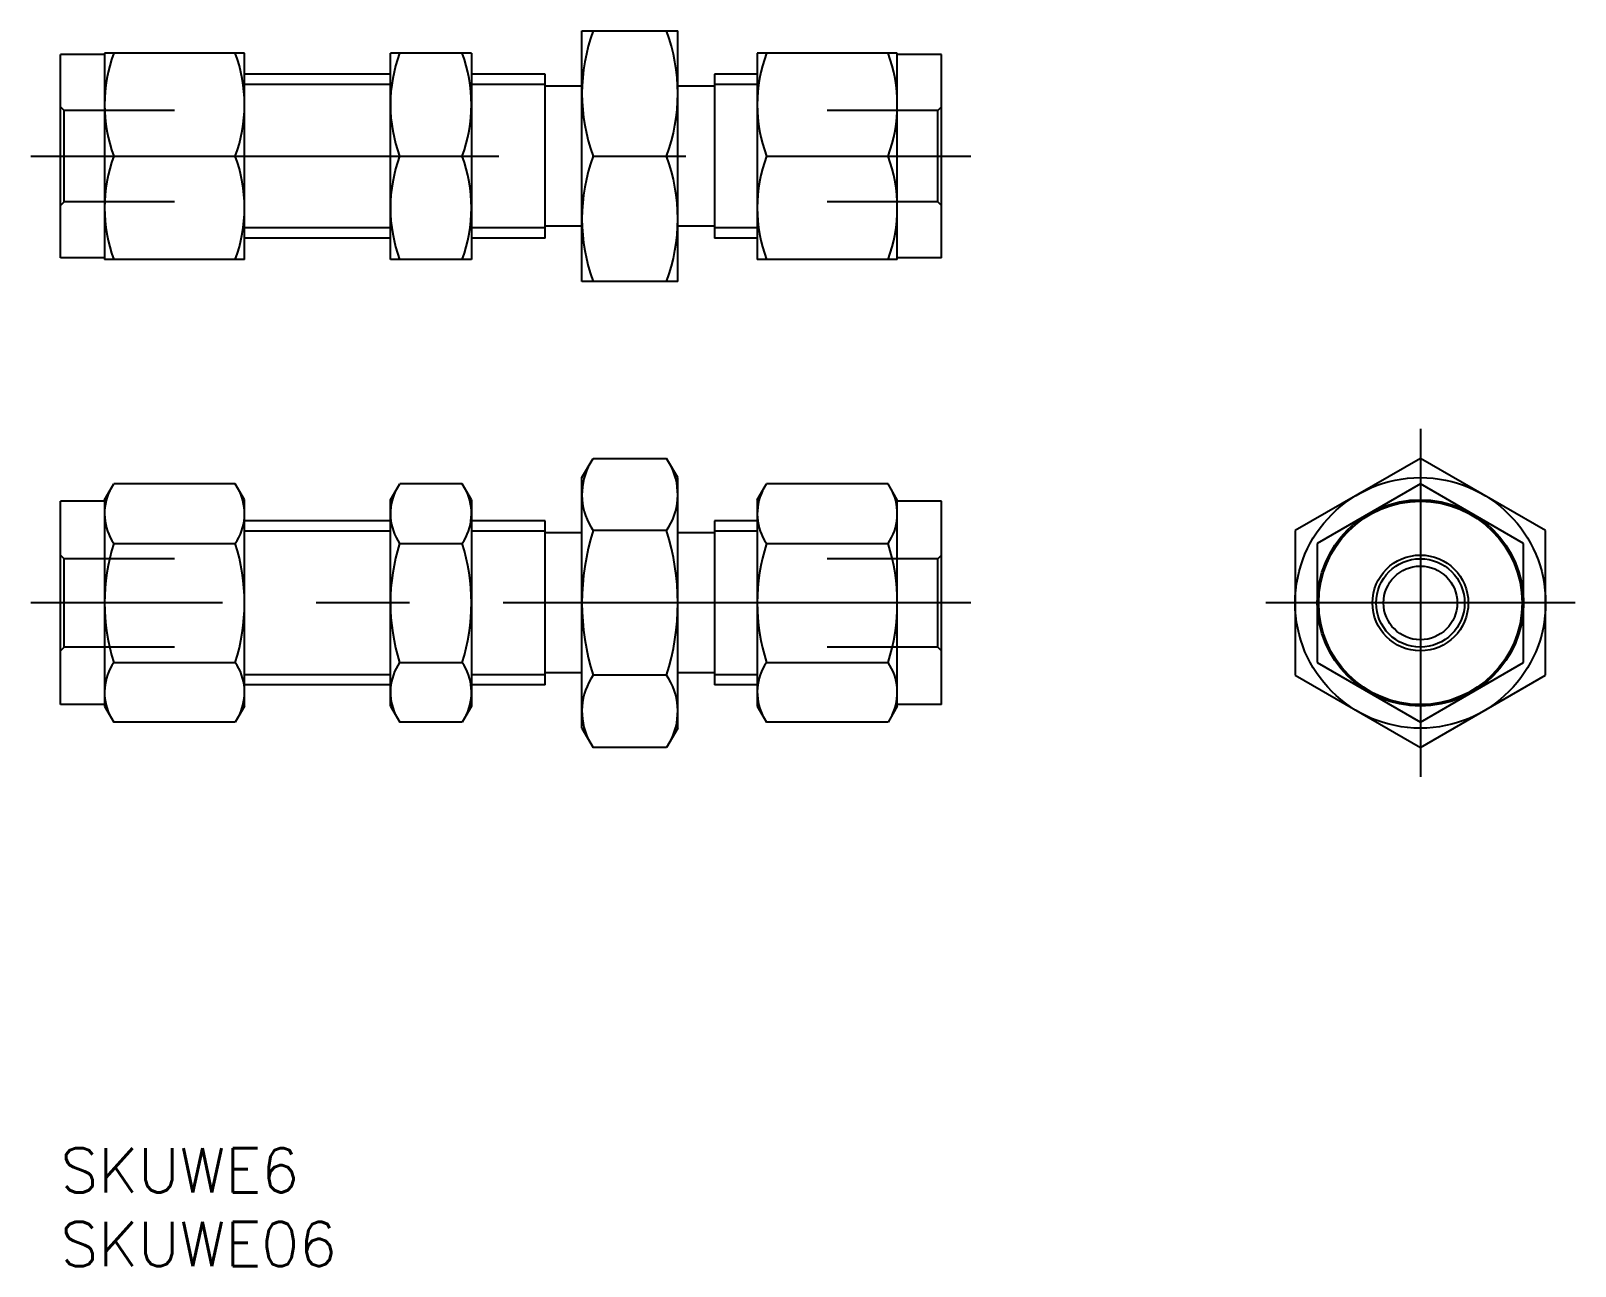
# Model space of a CAD drawing. Extents: x -2 to 103, y 0 to 84.
import ezdxf

# ---------------------------------------------------------------- set-up
doc = ezdxf.new("R2010")
doc.units = 0
doc.linetypes.add('CENTER', pattern=[50.8, 31.75, -6.35, 6.35, -6.35])
doc.linetypes.add('DASHED', pattern=[19.05, 12.7, -6.35])
doc.layers.get('0').update_dxf_attribs({"linetype": 'CONTINUOUS'})
doc.layers.add('CENTER', color=1, linetype='CONTINUOUS')
doc.styles.get("Standard").update_dxf_attribs({"font": 'txt.shx', "height": 3, "bigfont": 'bigfont.shx'})

msp = doc.modelspace()

# ---------------------------------------------------------------- linework, layer by layer
at = {"color": 7, "linetype": 'CONTINUOUS'}
for p, q in [((35.4, 66.81), (35.4, 83.81)), ((35.4, 83.81), (41.9, 83.81)), ((41.9, 66.81), (41.9, 83.81)), ((0, 68.41), (0, 82.21)), ((3, 82.21), (0, 82.21)), ((3, 82.31), (3, 68.31)), ((12.5, 82.31), (3, 82.31)), ((12.5, 68.31), (12.5, 82.31)), ((22.4, 68.31), (22.4, 82.31)), ((27.9, 82.31), (22.4, 82.31)), ((27.9, 82.31), (27.9, 68.31)), ((47.3, 82.31), (47.3, 68.31)), ((56.8, 82.31), (47.3, 82.31)), ((56.8, 68.31), (56.8, 82.31)), ((59.8, 82.21), (56.8, 82.21)), ((59.8, 68.41), (59.8, 82.21)), ((22.4, 80.87), (12.5, 80.87)), ((32.9, 80.87), (27.9, 80.87)), ((32.9, 69.76), (32.9, 80.87)), ((44.4, 80.87), (44.4, 69.76)), ((47.3, 80.87), (44.4, 80.87)), ((35.4, 80.06), (32.9, 80.06)), ((44.4, 80.06), (41.9, 80.06)), ((3.63, 75.31), (11.87, 75.31)), ((23.03, 75.31), (27.27, 75.31)), ((36.16, 75.31), (41.14, 75.31)), ((47.93, 75.31), (56.17, 75.31)), ((35.4, 70.56), (32.9, 70.56)), ((44.4, 70.56), (41.9, 70.56)), ((22.4, 69.76), (12.5, 69.76)), ((32.9, 69.76), (27.9, 69.76)), ((47.3, 69.76), (44.4, 69.76)), ((3, 68.41), (0, 68.41)), ((12.5, 68.31), (3, 68.31)), ((27.9, 68.31), (22.4, 68.31)), ((56.8, 68.31), (47.3, 68.31)), ((59.8, 68.41), (56.8, 68.41)), ((41.9, 66.81), (35.4, 66.81)), ((35.4, 53.5), (36.16, 54.81)), ((36.16, 54.81), (41.14, 54.81)), ((41.9, 53.5), (41.14, 54.81)), ((92.3, 54.81), (83.8, 49.91)), ((100.8, 49.91), (92.3, 54.81)), ((35.4, 36.5), (35.4, 53.5)), ((41.9, 36.5), (41.9, 53.5)), ((3, 52), (3.63, 53.08)), ((11.87, 53.08), (3.63, 53.08)), ((12.5, 52), (11.87, 53.08)), ((22.4, 52), (23.03, 53.08)), ((27.27, 53.08), (23.03, 53.08)), ((27.9, 52), (27.27, 53.08)), ((47.3, 52), (47.93, 53.08)), ((56.17, 53.08), (47.93, 53.08)), ((56.8, 52), (56.17, 53.08)), ((92.3, 53.08), (85.3, 49.04)), ((99.3, 49.04), (92.3, 53.08)), ((0, 38.1), (0, 51.9)), ((3, 51.9), (0, 51.9)), ((3, 52), (3, 38)), ((12.5, 38), (12.5, 52)), ((22.4, 38), (22.4, 52)), ((27.9, 52), (27.9, 38)), ((47.3, 52), (47.3, 38)), ((56.8, 38), (56.8, 52)), ((59.8, 51.9), (56.8, 51.9)), ((59.8, 38.1), (59.8, 51.9)), ((22.4, 50.56), (12.5, 50.56)), ((32.9, 50.56), (27.9, 50.56)), ((32.9, 39.44), (32.9, 50.56)), ((44.4, 50.56), (44.4, 39.44)), ((47.3, 50.56), (44.4, 50.56)), ((35.4, 49.75), (32.9, 49.75)), ((41.14, 49.91), (36.16, 49.91)), ((44.4, 49.75), (41.9, 49.75)), ((83.8, 49.91), (83.8, 40.09)), ((100.8, 40.09), (100.8, 49.91)), ((3.63, 49.04), (11.87, 49.04)), ((23.03, 49.04), (27.27, 49.04)), ((47.93, 49.04), (56.17, 49.04)), ((85.3, 49.04), (85.3, 40.96)), ((99.3, 40.96), (99.3, 49.04)), ((3.63, 40.96), (11.87, 40.96)), ((23.03, 40.96), (27.27, 40.96)), ((47.93, 40.96), (56.17, 40.96)), ((85.3, 40.96), (92.3, 36.92)), ((92.3, 36.92), (99.3, 40.96)), ((35.4, 40.25), (32.9, 40.25)), ((41.14, 40.09), (36.16, 40.09)), ((44.4, 40.25), (41.9, 40.25)), ((83.8, 40.09), (92.3, 35.19)), ((92.3, 35.19), (100.8, 40.09)), ((22.4, 39.44), (12.5, 39.44)), ((32.9, 39.44), (27.9, 39.44)), ((47.3, 39.44), (44.4, 39.44)), ((3, 38.1), (0, 38.1)), ((3, 38), (3.63, 36.92)), ((12.5, 38), (11.87, 36.92)), ((22.4, 38), (23.03, 36.92)), ((27.9, 38), (27.27, 36.92)), ((47.3, 38), (47.93, 36.92)), ((56.8, 38), (56.17, 36.92)), ((59.8, 38.1), (56.8, 38.1)), ((11.87, 36.92), (3.63, 36.92)), ((27.27, 36.92), (23.03, 36.92)), ((56.17, 36.92), (47.93, 36.92)), ((35.4, 36.5), (36.16, 35.19)), ((41.9, 36.5), (41.14, 35.19)), ((41.14, 35.19), (36.16, 35.19))]:
    msp.add_line(p, q, dxfattribs=at)
at = {"color": 3, "linetype": 'CONTINUOUS'}
for p, q in [((22.4, 80.18), (12.5, 80.18)), ((32.9, 80.18), (27.9, 80.18)), ((47.3, 80.18), (44.4, 80.18)), ((22.4, 70.45), (12.5, 70.45)), ((32.9, 70.45), (27.9, 70.45)), ((47.3, 70.45), (44.4, 70.45)), ((22.4, 49.87), (12.5, 49.87)), ((32.9, 49.87), (27.9, 49.87)), ((47.3, 49.87), (44.4, 49.87)), ((22.4, 40.13), (12.5, 40.13)), ((32.9, 40.13), (27.9, 40.13)), ((47.3, 40.13), (44.4, 40.13))]:
    msp.add_line(p, q, dxfattribs=at)
at = {"color": 3, "linetype": 'DASHED'}
for p, q in [((0.25, 78.41), (0, 78.66)), ((59.55, 78.41), (59.8, 78.66)), ((7.75, 78.41), (0.25, 78.41)), ((0.25, 72.21), (0.25, 78.41)), ((59.55, 78.41), (52.05, 78.41)), ((59.55, 72.21), (59.55, 78.41)), ((0.25, 72.21), (0, 71.96)), ((7.75, 72.21), (0.25, 72.21)), ((59.55, 72.21), (52.05, 72.21)), ((59.55, 72.21), (59.8, 71.96)), ((0.25, 48), (0, 48.25)), ((59.55, 48), (59.8, 48.25)), ((7.75, 48), (0.25, 48)), ((0.25, 42), (0.25, 48)), ((59.55, 48), (52.05, 48)), ((59.55, 42), (59.55, 48)), ((0.25, 42), (0, 41.75)), ((7.75, 42), (0.25, 42)), ((59.55, 42), (52.05, 42)), ((59.55, 42), (59.8, 41.75))]:
    msp.add_line(p, q, dxfattribs=at)
at = {"color": 7, "linetype": 'CONTINUOUS'}
for radius in [8.5, 7, 6.9, 3.25, 3, 2.5]:
    msp.add_circle((92.3, 45), radius, dxfattribs=at)
for centre, radius, start, end in [((47.68, 79.56), 12.28, 159.7438, 200.2562), ((29.62, 79.56), 12.28, 339.7438, 20.2562), ((13.11, 78.81), 10.11, 159.7438, 200.2562), ((2.39, 78.81), 10.11, 339.7438, 20.2562), ((32.51, 78.81), 10.11, 159.7438, 200.2562), ((17.79, 78.81), 10.11, 339.7438, 20.2562), ((57.41, 78.81), 10.11, 159.7438, 200.2562), ((46.69, 78.81), 10.11, 339.7438, 20.2562), ((13.11, 71.81), 10.11, 159.7438, 200.2562), ((2.39, 71.81), 10.11, 339.7438, 20.2562), ((32.51, 71.81), 10.11, 159.7438, 200.2562), ((17.79, 71.81), 10.11, 339.7438, 20.2562), ((47.68, 71.06), 12.28, 159.7438, 200.2562), ((29.62, 71.06), 12.28, 339.7438, 20.2562), ((57.41, 71.81), 10.11, 159.7438, 200.2562), ((46.69, 71.81), 10.11, 339.7438, 20.2562), ((39.74, 52.36), 4.34, 154.3842, 214.3842), ((37.56, 52.36), 4.34, 325.6158, 25.6158), ((6.58, 51.06), 3.58, 154.3842, 214.3842), ((8.92, 51.06), 3.58, 325.6158, 25.6158), ((25.98, 51.06), 3.58, 154.3842, 214.3842), ((24.32, 51.06), 3.58, 325.6158, 25.6158), ((50.88, 51.06), 3.58, 154.3842, 214.3842), ((53.22, 51.06), 3.58, 325.6158, 25.6158), ((51.64, 45), 16.24, 162.412, 197.588), ((25.66, 45), 16.24, 342.412, 17.588), ((16.37, 45), 13.37, 162.412, 197.588), ((-0.87, 45), 13.37, 342.412, 17.588), ((35.77, 45), 13.37, 162.412, 197.588), ((14.53, 45), 13.37, 342.412, 17.588), ((60.67, 45), 13.37, 162.412, 197.588), ((43.43, 45), 13.37, 342.412, 17.588), ((6.58, 38.94), 3.58, 145.6158, 205.6158), ((8.92, 38.94), 3.58, 334.3842, 34.3842), ((25.98, 38.94), 3.58, 145.6158, 205.6158), ((24.32, 38.94), 3.58, 334.3842, 34.3842), ((50.88, 38.94), 3.58, 145.6158, 205.6158), ((53.22, 38.94), 3.58, 334.3842, 34.3842), ((39.74, 37.64), 4.34, 145.6158, 205.6158), ((37.56, 37.64), 4.34, 334.3842, 34.3842)]:
    msp.add_arc(centre, radius, start, end, dxfattribs=at)
at = {"layer": 'CENTER', "color": 1, "linetype": 'CENTER'}
for p, q in [((-2, 75.31), (61.8, 75.31)), ((92.3, 56.81), (92.3, 33.19)), ((61.8, 45), (-2, 45)), ((102.8, 45), (81.8, 45))]:
    msp.add_line(p, q, dxfattribs=at)

# ---------------------------------------------------------------- texts
at = {"color": 7, "linetype": 'CONTINUOUS'}
for s, p in [('SKUWE6', (0, 5)), ('SKUWE06', (0, 0))]:
    msp.add_text(s, height=3, dxfattribs=at).set_placement(p)

doc.saveas('drawing.dxf')
